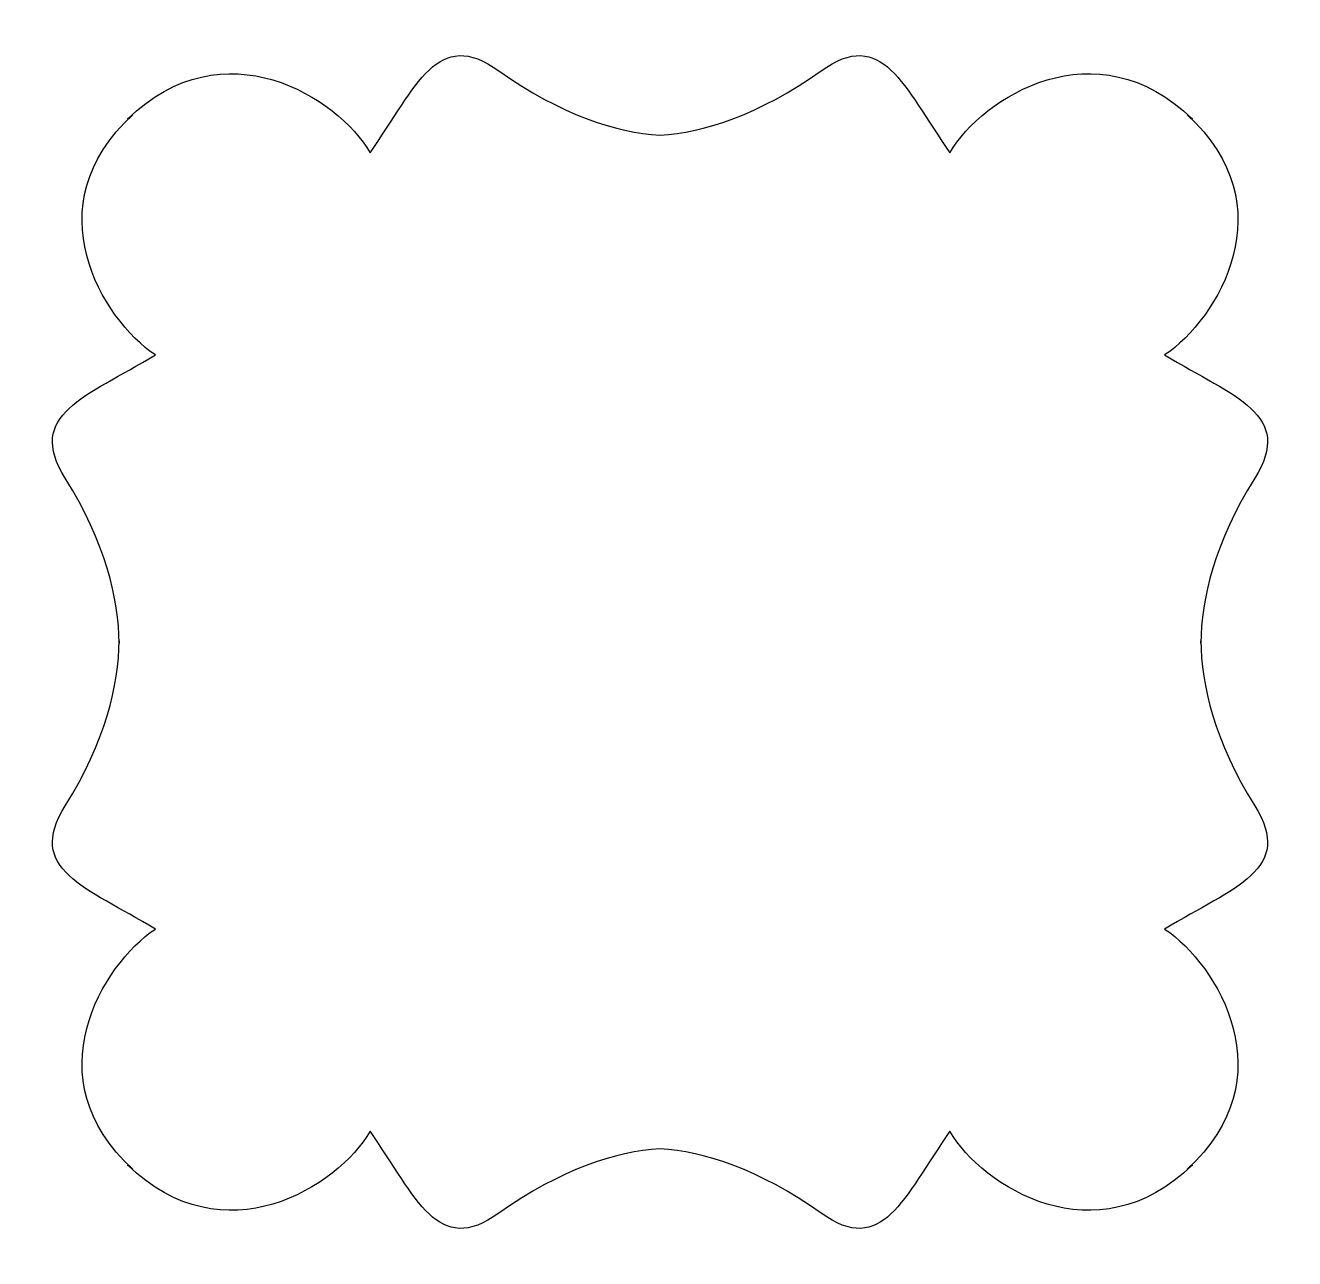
# Model space of a CAD drawing. Header units: centimetres. Extents: x -7 to 7, y -6.8 to 6.8.
import ezdxf

# ---------------------------------------------------------------- set-up
doc = ezdxf.new("R2010")
doc.units = ezdxf.units.CM
doc.header["$MEASUREMENT"] = 0
doc.layers.add('Camada 1', color=7, linetype='Continuous')

msp = doc.modelspace()

# ---------------------------------------------------------------- linework, layer by layer
at = {"layer": 'Camada 1'}
msp.add_open_spline([(0, -5.58472), (0.48432, -5.617), (1.09757, -5.81062), (1.77549, -6.29491), (1.77549, -6.29491), (2.45341, -6.77918), (2.67939, -6.13346), (3.19588, -5.39101), (3.19588, -5.39101), (3.55103, -6.00434), (4.80539, -6.79574), (5.87061, -5.76272), (5.87061, -5.76272), (5.87061, -5.76272), (5.81076, -5.81069), (5.81076, -5.81069), (5.81076, -5.81069), (6.91016, -4.81419), (6.1521, -3.55768), (5.56295, -3.16377), (5.56295, -3.16377), (6.33707, -2.69625), (6.99604, -2.51242), (6.55657, -1.80471), (6.55657, -1.80471), (6.11712, -1.09692), (5.96332, -0.47243), (5.96237, 0.01295), (5.96237, 0.01295), (5.96237, 0.01295), (5.96237, -0.01295), (5.96237, -0.01295), (5.96237, -0.01295), (5.96332, 0.47245), (6.11712, 1.09695), (6.55657, 1.80474), (6.55657, 1.80474), (6.99604, 2.51247), (6.33707, 2.69628), (5.56295, 3.1638), (5.56295, 3.1638), (6.15212, 3.55771), (6.91016, 4.81422), (5.81076, 5.81072), (5.81076, 5.81072), (5.81076, 5.81072), (5.87061, 5.76275), (5.87061, 5.76275), (5.87061, 5.76275), (4.8054, 6.79576), (3.55103, 6.00437), (3.19588, 5.39106), (3.19588, 5.39106), (2.67939, 6.13351), (2.45341, 6.77922), (1.77549, 6.29496), (1.77549, 6.29496), (1.09757, 5.8107), (0.48432, 5.617), (0, 5.58472), (0, 5.58472), (-0.48427, 5.61697), (-1.0976, 5.81062), (-1.77551, 6.29489), (-1.77551, 6.29489), (-2.45342, 6.77916), (-2.67941, 6.13344), (-3.19587, 5.39099), (-3.19587, 5.39099), (-3.55097, 6.00435), (-4.80534, 6.79572), (-5.8706, 5.7627), (-5.8706, 5.7627), (-5.8706, 5.7627), (-5.8107, 5.81067), (-5.8107, 5.81067), (-5.8107, 5.81067), (-6.9102, 4.8142), (-6.15204, 3.55769), (-5.56294, 3.16378), (-5.56294, 3.16378), (-6.33711, 2.69626), (-6.99603, 2.51243), (-6.55656, 1.80472), (-6.55656, 1.80472), (-6.11703, 1.09693), (-5.96334, 0.47244), (-5.96236, -0.01297), (-5.96236, -0.01297), (-5.96236, -0.01297), (-5.96236, 0.01293), (-5.96236, 0.01293), (-5.96236, 0.01293), (-5.96334, -0.47247), (-6.11704, -1.09694), (-6.55656, -1.80473), (-6.55656, -1.80473), (-6.99603, -2.51246), (-6.33714, -2.69627), (-5.56294, -3.16379), (-5.56294, -3.16379), (-6.15204, -3.55769), (-6.9102, -4.8142), (-5.8107, -5.8107), (-5.8107, -5.8107), (-5.8107, -5.8107), (-5.8706, -5.76273), (-5.8706, -5.76273), (-5.8706, -5.76273), (-4.80533, -6.79574), (-3.55097, -6.00435), (-3.19587, -5.39102), (-3.19587, -5.39102), (-2.6794, -6.13349), (-2.45342, -6.77918), (-1.77551, -6.29492), (-1.77551, -6.29492), (-1.0976, -5.81062), (-0.48427, -5.617), (0, -5.58472)], degree=3, knots=[0, 0, 0, 0, 0.03225806, 0.03225806, 0.03225806, 0.03225806, 0.06451613, 0.06451613, 0.06451613, 0.06451613, 0.09677419, 0.09677419, 0.09677419, 0.09677419, 0.12903226, 0.12903226, 0.12903226, 0.12903226, 0.16129032, 0.16129032, 0.16129032, 0.16129032, 0.19354839, 0.19354839, 0.19354839, 0.19354839, 0.22580645, 0.22580645, 0.22580645, 0.22580645, 0.25806452, 0.25806452, 0.25806452, 0.25806452, 0.29032258, 0.29032258, 0.29032258, 0.29032258, 0.32258065, 0.32258065, 0.32258065, 0.32258065, 0.35483871, 0.35483871, 0.35483871, 0.35483871, 0.38709677, 0.38709677, 0.38709677, 0.38709677, 0.41935484, 0.41935484, 0.41935484, 0.41935484, 0.4516129, 0.4516129, 0.4516129, 0.4516129, 0.48387097, 0.48387097, 0.48387097, 0.48387097, 0.51612903, 0.51612903, 0.51612903, 0.51612903, 0.5483871, 0.5483871, 0.5483871, 0.5483871, 0.58064516, 0.58064516, 0.58064516, 0.58064516, 0.61290323, 0.61290323, 0.61290323, 0.61290323, 0.64516129, 0.64516129, 0.64516129, 0.64516129, 0.67741935, 0.67741935, 0.67741935, 0.67741935, 0.70967742, 0.70967742, 0.70967742, 0.70967742, 0.74193548, 0.74193548, 0.74193548, 0.74193548, 0.77419355, 0.77419355, 0.77419355, 0.77419355, 0.80645161, 0.80645161, 0.80645161, 0.80645161, 0.83870968, 0.83870968, 0.83870968, 0.83870968, 0.87096774, 0.87096774, 0.87096774, 0.87096774, 0.90322581, 0.90322581, 0.90322581, 0.90322581, 0.93548387, 0.93548387, 0.93548387, 0.93548387, 1, 1, 1, 1], dxfattribs=at)

doc.saveas('drawing.dxf')
